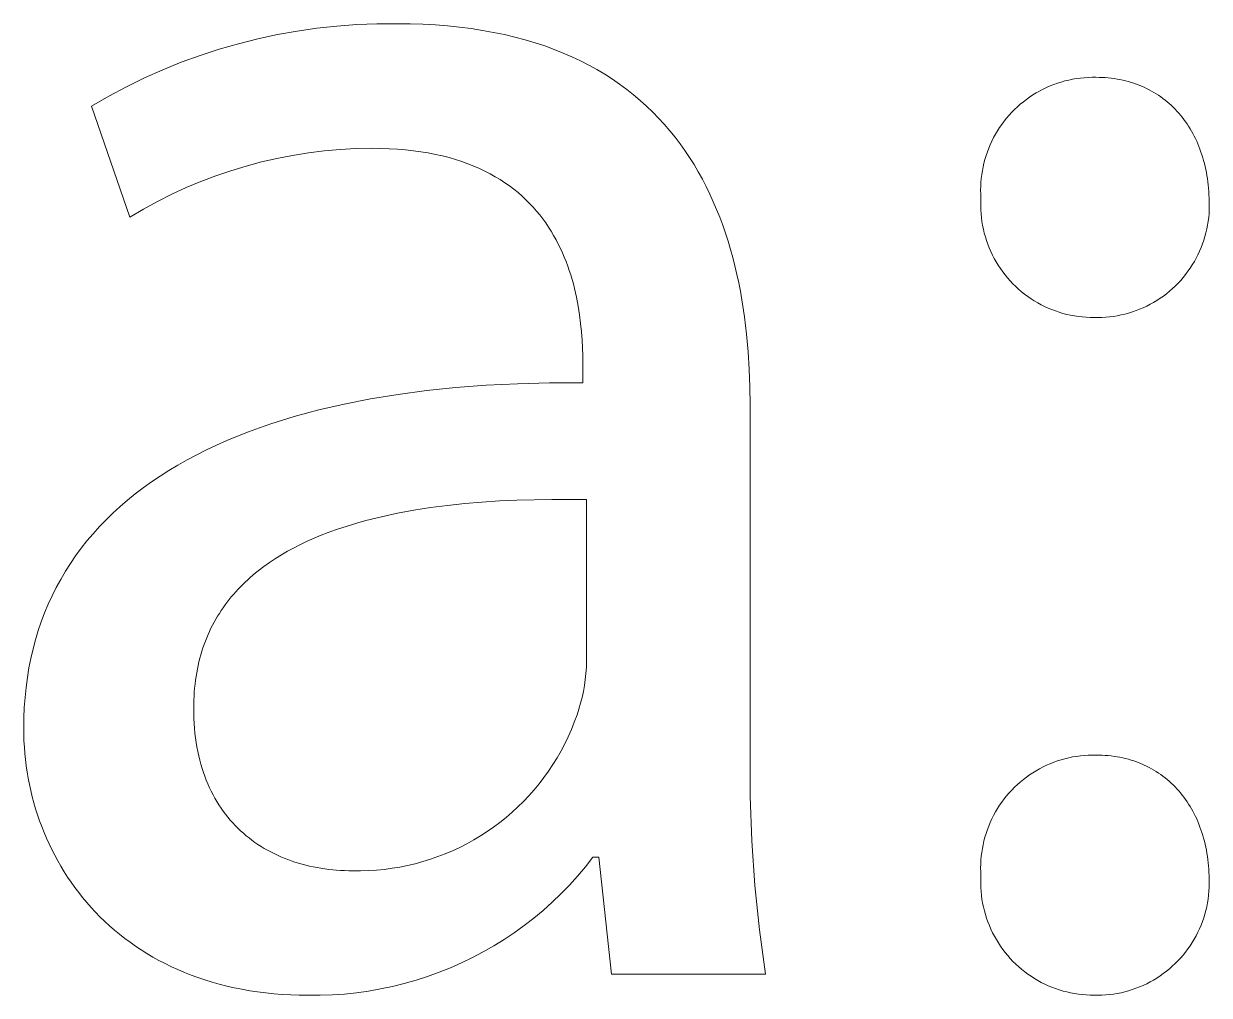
# Model space of a CAD drawing. Header units: millimetres. Extents: x -1480 to 5249, y -840 to 3860.
# Drawn here: x 4823.09 to 4864.66, y -368.03 to -333.95 of the extents above; entities that cross this region are included whole.
import ezdxf

# ---------------------------------------------------------------- set-up
doc = ezdxf.new("R2010")
doc.units = ezdxf.units.MM
doc.header["$MEASUREMENT"] = 0
doc.layers.add('Domyślny', color=7, linetype='Continuous', true_color=0x000000)

msp = doc.modelspace()

# ---------------------------------------------------------------- linework, layer by layer
at = {"layer": 'Domyślny', "color": 18, "lineweight": 15, "true_color": 0x000000}
for p, q in [((4831.985, -334.329), (4832.676, -334.205)), ((4832.676, -334.205), (4833.372, -334.105)), ((4833.372, -334.105), (4834.07, -334.029)), ((4834.07, -334.029), (4834.77, -333.978)), ((4834.77, -333.978), (4835.471, -333.95)), ((4835.471, -333.95), (4836.174, -333.947)), ((4836.174, -333.947), (4836.636, -333.952)), ((4836.636, -333.952), (4837.086, -333.967)), ((4837.086, -333.967), (4837.526, -333.991)), ((4837.526, -333.991), (4837.956, -334.025)), ((4837.956, -334.025), (4838.375, -334.068)), ((4838.375, -334.068), (4838.783, -334.12)), ((4838.783, -334.12), (4839.181, -334.181)), ((4839.181, -334.181), (4839.569, -334.251)), ((4839.569, -334.251), (4839.946, -334.33)), ((4829.943, -334.842), (4830.618, -334.648)), ((4830.618, -334.648), (4831.299, -334.476)), ((4831.299, -334.476), (4831.985, -334.329)), ((4839.946, -334.33), (4840.314, -334.417)), ((4840.314, -334.417), (4840.672, -334.513)), ((4840.672, -334.513), (4841.019, -334.617)), ((4841.019, -334.617), (4841.358, -334.728)), ((4828.616, -335.301), (4829.276, -335.06)), ((4829.276, -335.06), (4829.943, -334.842)), ((4841.358, -334.728), (4841.687, -334.848)), ((4841.687, -334.848), (4842.006, -334.975)), ((4842.006, -334.975), (4842.316, -335.11)), ((4827.965, -335.564), (4828.616, -335.301)), ((4842.316, -335.11), (4842.617, -335.252)), ((4842.617, -335.252), (4842.909, -335.402)), ((4842.909, -335.402), (4843.191, -335.558)), ((4826.692, -336.157), (4827.324, -335.85)), ((4827.324, -335.85), (4827.965, -335.564)), ((4843.191, -335.558), (4843.465, -335.722)), ((4843.465, -335.722), (4843.731, -335.892)), ((4843.731, -335.892), (4843.987, -336.069)), ((4859.604, -335.955), (4859.738, -335.923)), ((4859.738, -335.923), (4859.872, -335.895)), ((4859.872, -335.895), (4860.007, -335.872)), ((4860.007, -335.872), (4860.143, -335.853)), ((4860.143, -335.853), (4860.279, -335.84)), ((4860.279, -335.84), (4860.416, -335.831)), ((4860.416, -335.831), (4860.553, -335.826)), ((4860.553, -335.826), (4860.69, -335.827)), ((4860.69, -335.827), (4860.799, -335.828)), ((4860.799, -335.828), (4860.908, -335.832)), ((4860.908, -335.832), (4861.015, -335.838)), ((4861.015, -335.838), (4861.121, -335.847)), ((4861.121, -335.847), (4861.226, -335.858)), ((4861.226, -335.858), (4861.329, -335.872)), ((4861.329, -335.872), (4861.432, -335.888)), ((4861.432, -335.888), (4861.533, -335.907)), ((4861.533, -335.907), (4861.632, -335.928)), ((4861.632, -335.928), (4861.731, -335.951)), ((4826.072, -336.487), (4826.692, -336.157)), ((4843.987, -336.069), (4844.236, -336.252)), ((4844.236, -336.252), (4844.476, -336.441)), ((4858.596, -336.376), (4858.715, -336.308)), ((4858.715, -336.308), (4858.836, -336.245)), ((4858.836, -336.245), (4858.96, -336.185)), ((4858.96, -336.185), (4859.085, -336.13)), ((4859.085, -336.13), (4859.213, -336.08)), ((4859.213, -336.08), (4859.342, -336.034)), ((4859.342, -336.034), (4859.472, -335.992)), ((4859.472, -335.992), (4859.604, -335.955)), ((4861.731, -335.951), (4861.828, -335.976)), ((4861.828, -335.976), (4861.923, -336.004)), ((4861.923, -336.004), (4862.018, -336.035)), ((4862.018, -336.035), (4862.111, -336.067)), ((4862.111, -336.067), (4862.202, -336.102)), ((4862.202, -336.102), (4862.292, -336.139)), ((4862.292, -336.139), (4862.381, -336.178)), ((4862.381, -336.178), (4862.468, -336.219)), ((4862.468, -336.219), (4862.554, -336.262)), ((4862.554, -336.262), (4862.638, -336.308)), ((4862.638, -336.308), (4862.721, -336.356)), ((4825.464, -336.837), (4826.072, -336.487)), ((4844.476, -336.441), (4844.707, -336.637)), ((4844.707, -336.637), (4844.931, -336.838)), ((4858.038, -336.773), (4858.144, -336.686)), ((4858.144, -336.686), (4858.253, -336.602)), ((4858.253, -336.602), (4858.365, -336.523)), ((4858.365, -336.523), (4858.479, -336.447)), ((4858.479, -336.447), (4858.596, -336.376)), ((4862.721, -336.356), (4862.802, -336.405)), ((4862.802, -336.405), (4862.882, -336.457)), ((4862.882, -336.457), (4862.961, -336.511)), ((4862.961, -336.511), (4863.037, -336.567)), ((4863.037, -336.567), (4863.112, -336.624)), ((4863.112, -336.624), (4863.186, -336.684)), ((4863.186, -336.684), (4863.258, -336.746)), ((4863.258, -336.746), (4863.328, -336.809)), ((4826.808, -340.736), (4825.464, -336.837)), ((4844.931, -336.838), (4845.146, -337.045)), ((4845.146, -337.045), (4845.354, -337.258)), ((4857.558, -337.26), (4857.647, -337.156)), ((4857.647, -337.156), (4857.74, -337.055)), ((4857.74, -337.055), (4857.836, -336.958)), ((4857.836, -336.958), (4857.936, -336.864)), ((4857.936, -336.864), (4858.038, -336.773)), ((4863.328, -336.809), (4863.397, -336.875)), ((4863.397, -336.875), (4863.464, -336.942)), ((4863.464, -336.942), (4863.53, -337.011)), ((4863.53, -337.011), (4863.593, -337.082)), ((4863.593, -337.082), (4863.655, -337.155)), ((4863.655, -337.155), (4863.716, -337.23)), ((4845.354, -337.258), (4845.554, -337.476)), ((4845.554, -337.476), (4845.746, -337.7)), ((4857.239, -337.705), (4857.313, -337.59)), ((4857.313, -337.59), (4857.391, -337.477)), ((4857.391, -337.477), (4857.472, -337.367)), ((4857.472, -337.367), (4857.558, -337.26)), ((4863.716, -337.23), (4863.774, -337.306)), ((4863.774, -337.306), (4863.831, -337.384)), ((4863.831, -337.384), (4863.886, -337.464)), ((4863.886, -337.464), (4863.94, -337.545)), ((4863.94, -337.545), (4863.991, -337.629)), ((4845.746, -337.7), (4845.93, -337.928)), ((4845.93, -337.928), (4846.108, -338.162)), ((4857.041, -338.065), (4857.103, -337.943)), ((4857.103, -337.943), (4857.169, -337.823)), ((4857.169, -337.823), (4857.239, -337.705)), ((4863.991, -337.629), (4864.041, -337.713)), ((4864.041, -337.713), (4864.089, -337.8)), ((4864.089, -337.8), (4864.135, -337.888)), ((4864.135, -337.888), (4864.18, -337.977)), ((4864.18, -337.977), (4864.222, -338.068)), ((4833.627, -338.407), (4833.072, -338.476)), ((4834.183, -338.358), (4833.627, -338.407)), ((4834.741, -338.327), (4834.183, -338.358)), ((4835.3, -338.316), (4834.741, -338.327)), ((4835.607, -338.32), (4835.3, -338.316)), ((4835.907, -338.33), (4835.607, -338.32)), ((4836.197, -338.347), (4835.907, -338.33)), ((4836.479, -338.371), (4836.197, -338.347)), ((4836.754, -338.402), (4836.479, -338.371)), ((4837.02, -338.438), (4836.754, -338.402)), ((4846.108, -338.162), (4846.278, -338.4)), ((4846.278, -338.4), (4846.44, -338.643)), ((4856.882, -338.444), (4856.931, -338.316)), ((4856.931, -338.316), (4856.984, -338.19)), ((4856.984, -338.19), (4857.041, -338.065)), ((4864.222, -338.068), (4864.263, -338.161)), ((4864.263, -338.161), (4864.301, -338.255)), ((4864.301, -338.255), (4864.338, -338.35)), ((4864.338, -338.35), (4864.373, -338.448)), ((4831.427, -338.796), (4830.887, -338.94)), ((4831.971, -338.67), (4831.427, -338.796)), ((4832.52, -338.564), (4831.971, -338.67)), ((4833.072, -338.476), (4832.52, -338.564)), ((4837.278, -338.481), (4837.02, -338.438)), ((4837.528, -338.53), (4837.278, -338.481)), ((4837.771, -338.585), (4837.528, -338.53)), ((4838.006, -338.645), (4837.771, -338.585)), ((4838.233, -338.711), (4838.006, -338.645)), ((4838.453, -338.782), (4838.233, -338.711)), ((4838.666, -338.859), (4838.453, -338.782)), ((4846.44, -338.643), (4846.596, -338.891)), ((4856.732, -338.971), (4856.763, -338.838)), ((4856.763, -338.838), (4856.798, -338.705)), ((4856.798, -338.705), (4856.838, -338.574)), ((4856.838, -338.574), (4856.882, -338.444)), ((4864.373, -338.448), (4864.406, -338.546)), ((4864.406, -338.546), (4864.437, -338.646)), ((4864.437, -338.646), (4864.466, -338.747)), ((4864.466, -338.747), (4864.493, -338.85)), ((4830.352, -339.102), (4829.823, -339.282)), ((4830.887, -338.94), (4830.352, -339.102)), ((4838.872, -338.94), (4838.666, -338.859)), ((4839.071, -339.026), (4838.872, -338.94)), ((4839.262, -339.117), (4839.071, -339.026)), ((4839.448, -339.213), (4839.262, -339.117)), ((4839.626, -339.313), (4839.448, -339.213)), ((4846.596, -338.891), (4846.745, -339.143)), ((4846.745, -339.143), (4846.887, -339.399)), ((4856.669, -339.377), (4856.685, -339.241)), ((4856.685, -339.241), (4856.706, -339.106)), ((4856.706, -339.106), (4856.732, -338.971)), ((4864.493, -338.85), (4864.518, -338.954)), ((4864.518, -338.954), (4864.541, -339.059)), ((4864.541, -339.059), (4864.562, -339.165)), ((4864.562, -339.165), (4864.581, -339.273)), ((4829.301, -339.481), (4828.786, -339.697)), ((4829.823, -339.282), (4829.301, -339.481)), ((4839.798, -339.417), (4839.626, -339.313)), ((4839.963, -339.525), (4839.798, -339.417)), ((4840.123, -339.637), (4839.963, -339.525)), ((4840.276, -339.753), (4840.123, -339.637)), ((4846.887, -339.399), (4847.022, -339.659)), ((4847.022, -339.659), (4847.15, -339.923)), ((4856.647, -339.787), (4856.65, -339.65)), ((4856.65, -339.65), (4856.657, -339.514)), ((4856.657, -339.514), (4856.669, -339.377)), ((4864.581, -339.273), (4864.598, -339.382)), ((4864.598, -339.382), (4864.613, -339.492)), ((4864.613, -339.492), (4864.626, -339.604)), ((4864.626, -339.604), (4864.636, -339.717)), ((4828.278, -339.931), (4827.779, -340.183)), ((4828.786, -339.697), (4828.278, -339.931)), ((4840.423, -339.872), (4840.276, -339.753)), ((4840.564, -339.995), (4840.423, -339.872)), ((4840.699, -340.121), (4840.564, -339.995)), ((4847.15, -339.923), (4847.272, -340.19)), ((4856.65, -339.925), (4856.647, -339.787)), ((4856.657, -340.061), (4856.65, -339.925)), ((4856.651, -340.199), (4856.657, -340.061)), ((4864.636, -339.717), (4864.645, -339.83)), ((4864.645, -339.83), (4864.651, -339.945)), ((4864.651, -339.945), (4864.655, -340.061)), ((4864.655, -340.061), (4864.662, -340.198)), ((4827.289, -340.451), (4826.808, -340.736)), ((4827.779, -340.183), (4827.289, -340.451)), ((4840.828, -340.25), (4840.699, -340.121)), ((4840.952, -340.382), (4840.828, -340.25)), ((4841.071, -340.517), (4840.952, -340.382)), ((4847.272, -340.19), (4847.388, -340.462)), ((4847.388, -340.462), (4847.498, -340.736)), ((4856.649, -340.336), (4856.651, -340.199)), ((4856.653, -340.474), (4856.649, -340.336)), ((4856.661, -340.611), (4856.653, -340.474)), ((4864.662, -340.471), (4864.655, -340.607)), ((4864.662, -340.198), (4864.665, -340.334)), ((4864.665, -340.334), (4864.662, -340.471)), ((4841.184, -340.654), (4841.071, -340.517)), ((4841.292, -340.794), (4841.184, -340.654)), ((4841.394, -340.936), (4841.292, -340.794)), ((4847.498, -340.736), (4847.601, -341.014)), ((4856.674, -340.749), (4856.661, -340.611)), ((4856.692, -340.885), (4856.674, -340.749)), ((4856.715, -341.021), (4856.692, -340.885)), ((4864.626, -340.878), (4864.605, -341.013)), ((4864.643, -340.743), (4864.626, -340.878)), ((4864.655, -340.607), (4864.643, -340.743)), ((4841.492, -341.08), (4841.394, -340.936)), ((4841.585, -341.226), (4841.492, -341.08)), ((4841.673, -341.374), (4841.585, -341.226)), ((4847.601, -341.014), (4847.698, -341.294)), ((4847.698, -341.294), (4847.79, -341.578)), ((4856.742, -341.156), (4856.715, -341.021)), ((4856.774, -341.29), (4856.742, -341.156)), ((4856.811, -341.422), (4856.774, -341.29)), ((4864.548, -341.28), (4864.513, -341.412)), ((4864.579, -341.147), (4864.548, -341.28)), ((4864.605, -341.013), (4864.579, -341.147)), ((4841.757, -341.524), (4841.673, -341.374)), ((4841.836, -341.675), (4841.757, -341.524)), ((4841.91, -341.827), (4841.836, -341.675)), ((4847.79, -341.578), (4847.875, -341.864)), ((4856.852, -341.554), (4856.811, -341.422)), ((4856.898, -341.683), (4856.852, -341.554)), ((4856.948, -341.811), (4856.898, -341.683)), ((4864.428, -341.671), (4864.379, -341.799)), ((4864.473, -341.542), (4864.428, -341.671)), ((4864.513, -341.412), (4864.473, -341.542)), ((4841.981, -341.981), (4841.91, -341.827)), ((4842.047, -342.135), (4841.981, -341.981)), ((4842.109, -342.291), (4842.047, -342.135)), ((4847.875, -341.864), (4847.955, -342.153)), ((4847.955, -342.153), (4848.03, -342.445)), ((4857.003, -341.938), (4856.948, -341.811)), ((4857.062, -342.062), (4857.003, -341.938)), ((4857.125, -342.184), (4857.062, -342.062)), ((4864.268, -342.048), (4864.207, -342.169)), ((4864.326, -341.924), (4864.268, -342.048)), ((4864.379, -341.799), (4864.326, -341.924)), ((4842.167, -342.446), (4842.109, -342.291)), ((4842.221, -342.603), (4842.167, -342.446)), ((4848.03, -342.445), (4848.099, -342.738)), ((4857.193, -342.304), (4857.125, -342.184)), ((4857.265, -342.421), (4857.193, -342.304)), ((4857.341, -342.536), (4857.265, -342.421)), ((4857.42, -342.648), (4857.341, -342.536)), ((4863.996, -342.52), (4863.918, -342.632)), ((4864.07, -342.406), (4863.996, -342.52)), ((4864.141, -342.289), (4864.07, -342.406)), ((4864.207, -342.169), (4864.141, -342.289)), ((4842.272, -342.76), (4842.221, -342.603)), ((4842.319, -342.917), (4842.272, -342.76)), ((4842.363, -343.074), (4842.319, -342.917)), ((4848.099, -342.738), (4848.163, -343.034)), ((4857.504, -342.758), (4857.42, -342.648)), ((4857.591, -342.864), (4857.504, -342.758)), ((4857.683, -342.967), (4857.591, -342.864)), ((4857.777, -343.067), (4857.683, -342.967)), ((4863.661, -342.951), (4863.568, -343.051)), ((4863.75, -342.848), (4863.661, -342.951)), ((4863.836, -342.741), (4863.75, -342.848)), ((4863.918, -342.632), (4863.836, -342.741)), ((4842.403, -343.231), (4842.363, -343.074)), ((4842.44, -343.387), (4842.403, -343.231)), ((4842.474, -343.543), (4842.44, -343.387)), ((4848.163, -343.034), (4848.221, -343.331)), ((4848.221, -343.331), (4848.275, -343.63)), ((4857.875, -343.164), (4857.777, -343.067)), ((4857.977, -343.257), (4857.875, -343.164)), ((4858.081, -343.347), (4857.977, -343.257)), ((4858.189, -343.432), (4858.081, -343.347)), ((4863.269, -343.33), (4863.163, -343.416)), ((4863.372, -343.24), (4863.269, -343.33)), ((4863.472, -343.147), (4863.372, -343.24)), ((4863.568, -343.051), (4863.472, -343.147)), ((4842.533, -343.853), (4842.474, -343.543)), ((4848.275, -343.63), (4848.367, -344.234)), ((4858.299, -343.514), (4858.189, -343.432)), ((4858.413, -343.593), (4858.299, -343.514)), ((4858.529, -343.667), (4858.413, -343.593)), ((4858.647, -343.737), (4858.529, -343.667)), ((4858.768, -343.803), (4858.647, -343.737)), ((4858.891, -343.864), (4858.768, -343.803)), ((4862.593, -343.789), (4862.471, -343.851)), ((4862.712, -343.722), (4862.593, -343.789)), ((4862.829, -343.652), (4862.712, -343.722)), ((4862.943, -343.577), (4862.829, -343.652)), ((4863.055, -343.499), (4862.943, -343.577)), ((4863.163, -343.416), (4863.055, -343.499)), ((4842.582, -344.159), (4842.533, -343.853)), ((4842.62, -344.46), (4842.582, -344.159)), ((4848.367, -344.234), (4848.44, -344.842)), ((4859.016, -343.921), (4858.891, -343.864)), ((4859.143, -343.974), (4859.016, -343.921)), ((4859.272, -344.023), (4859.143, -343.974)), ((4859.403, -344.067), (4859.272, -344.023)), ((4859.534, -344.106), (4859.403, -344.067)), ((4859.668, -344.141), (4859.534, -344.106)), ((4859.802, -344.171), (4859.668, -344.141)), ((4859.937, -344.196), (4859.802, -344.171)), ((4860.073, -344.217), (4859.937, -344.196)), ((4860.21, -344.232), (4860.073, -344.217)), ((4860.347, -344.243), (4860.21, -344.232)), ((4860.485, -344.25), (4860.347, -344.243)), ((4861.032, -344.242), (4860.895, -344.25)), ((4861.167, -344.23), (4861.032, -344.242)), ((4861.303, -344.213), (4861.167, -344.23)), ((4861.437, -344.191), (4861.303, -344.213)), ((4861.571, -344.164), (4861.437, -344.191)), ((4861.704, -344.133), (4861.571, -344.164)), ((4861.836, -344.097), (4861.704, -344.133)), ((4861.966, -344.057), (4861.836, -344.097)), ((4862.095, -344.012), (4861.966, -344.057)), ((4862.222, -343.963), (4862.095, -344.012)), ((4862.348, -343.909), (4862.222, -343.963)), ((4862.471, -343.851), (4862.348, -343.909)), ((4842.649, -344.755), (4842.62, -344.46)), ((4860.622, -344.251), (4860.485, -344.25)), ((4860.759, -344.253), (4860.622, -344.251)), ((4860.895, -344.25), (4860.759, -344.253)), ((4842.67, -345.042), (4842.649, -344.755)), ((4842.684, -345.32), (4842.67, -345.042)), ((4848.44, -344.842), (4848.496, -345.454)), ((4842.691, -345.588), (4842.684, -345.32)), ((4848.496, -345.454), (4848.534, -346.069)), ((4842.694, -345.844), (4842.691, -345.588)), ((4842.694, -346.539), (4842.694, -345.844)), ((4848.534, -346.069), (4848.557, -346.685)), ((4837.213, -346.818), (4838.242, -346.711)), ((4838.242, -346.711), (4839.306, -346.63)), ((4839.306, -346.63), (4840.402, -346.574)), ((4840.402, -346.574), (4841.531, -346.543)), ((4841.531, -346.543), (4842.694, -346.539)), ((4848.557, -346.685), (4848.564, -347.301)), ((4834.328, -347.289), (4835.255, -347.107)), ((4835.255, -347.107), (4836.217, -346.95)), ((4836.217, -346.95), (4837.213, -346.818)), ((4833.002, -347.608), (4833.435, -347.495)), ((4833.435, -347.495), (4834.328, -347.289)), ((4848.564, -347.301), (4848.564, -359.467)), ((4831.356, -348.118), (4831.754, -347.982)), ((4831.754, -347.982), (4832.161, -347.851)), ((4832.161, -347.851), (4832.577, -347.726)), ((4832.577, -347.726), (4833.002, -347.608)), ((4830.587, -348.41), (4830.967, -348.261)), ((4830.967, -348.261), (4831.356, -348.118)), ((4829.5, -348.892), (4829.853, -348.725)), ((4829.853, -348.725), (4830.215, -348.564)), ((4830.215, -348.564), (4830.587, -348.41)), ((4828.82, -349.242), (4829.156, -349.064)), ((4829.156, -349.064), (4829.5, -348.892)), ((4827.87, -349.813), (4828.178, -349.617)), ((4828.178, -349.617), (4828.495, -349.427)), ((4828.495, -349.427), (4828.82, -349.242)), ((4827.283, -350.222), (4827.572, -350.014)), ((4827.572, -350.014), (4827.87, -349.813)), ((4826.733, -350.654), (4827.003, -350.435)), ((4827.003, -350.435), (4827.283, -350.222)), ((4826.22, -351.109), (4826.472, -350.879)), ((4826.472, -350.879), (4826.733, -350.654)), ((4837.953, -350.842), (4837.359, -350.919)), ((4838.554, -350.777), (4837.953, -350.842)), ((4839.16, -350.726), (4838.554, -350.777)), ((4839.771, -350.686), (4839.16, -350.726)), ((4840.383, -350.657), (4839.771, -350.686)), ((4841.61, -350.63), (4840.383, -350.657)), ((4842.828, -350.639), (4841.61, -350.63)), ((4842.828, -356.308), (4842.828, -350.639)), ((4825.978, -351.345), (4826.22, -351.109)), ((4835.633, -351.238), (4835.081, -351.375)), ((4836.197, -351.117), (4835.633, -351.238)), ((4836.773, -351.011), (4836.197, -351.117)), ((4837.359, -350.919), (4836.773, -351.011)), ((4825.522, -351.834), (4825.745, -351.587)), ((4825.745, -351.587), (4825.978, -351.345)), ((4834.022, -351.701), (4833.768, -351.794)), ((4834.281, -351.613), (4834.022, -351.701)), ((4834.544, -351.53), (4834.281, -351.613)), ((4834.81, -351.45), (4834.544, -351.53)), ((4835.081, -351.375), (4834.81, -351.45)), ((4825.104, -352.346), (4825.308, -352.087)), ((4825.308, -352.087), (4825.522, -351.834)), ((4833.034, -352.099), (4832.799, -352.211)), ((4833.274, -351.993), (4833.034, -352.099)), ((4833.519, -351.891), (4833.274, -351.993)), ((4833.768, -351.794), (4833.519, -351.891)), ((4824.91, -352.61), (4825.104, -352.346)), ((4832.345, -352.449), (4832.126, -352.576)), ((4832.569, -352.328), (4832.345, -352.449)), ((4832.799, -352.211), (4832.569, -352.328)), ((4824.55, -353.155), (4824.725, -352.88)), ((4824.725, -352.88), (4824.91, -352.61)), ((4831.707, -352.845), (4831.507, -352.988)), ((4831.914, -352.708), (4831.707, -352.845)), ((4832.126, -352.576), (4831.914, -352.708)), ((4824.385, -353.436), (4824.55, -353.155)), ((4831.034, -353.369), (4830.945, -353.449)), ((4831.125, -353.29), (4831.034, -353.369)), ((4831.218, -353.212), (4831.125, -353.29)), ((4831.313, -353.136), (4831.218, -353.212)), ((4831.507, -352.988), (4831.313, -353.136)), ((4824.083, -354.014), (4824.229, -353.722)), ((4824.229, -353.722), (4824.385, -353.436)), ((4830.605, -353.786), (4830.524, -353.873)), ((4830.687, -353.699), (4830.605, -353.786)), ((4830.771, -353.615), (4830.687, -353.699)), ((4830.857, -353.531), (4830.771, -353.615)), ((4830.945, -353.449), (4830.857, -353.531)), ((4823.947, -354.311), (4824.083, -354.014)), ((4830.294, -354.146), (4830.221, -354.24)), ((4830.369, -354.053), (4830.294, -354.146)), ((4830.446, -353.963), (4830.369, -354.053)), ((4830.524, -353.873), (4830.446, -353.963)), ((4823.705, -354.921), (4823.821, -354.613)), ((4823.821, -354.613), (4823.947, -354.311)), ((4829.95, -354.63), (4829.887, -354.732)), ((4830.015, -354.53), (4829.95, -354.63)), ((4830.082, -354.432), (4830.015, -354.53)), ((4830.151, -354.335), (4830.082, -354.432)), ((4830.221, -354.24), (4830.151, -354.335)), ((4823.598, -355.235), (4823.705, -354.921)), ((4829.711, -355.046), (4829.656, -355.154)), ((4829.767, -354.94), (4829.711, -355.046)), ((4829.826, -354.835), (4829.767, -354.94)), ((4829.887, -354.732), (4829.826, -354.835)), ((4823.502, -355.554), (4823.598, -355.235)), ((4829.554, -355.375), (4829.506, -355.488)), ((4829.604, -355.264), (4829.554, -355.375)), ((4829.656, -355.154), (4829.604, -355.264)), ((4823.339, -356.207), (4823.416, -355.878)), ((4823.416, -355.878), (4823.502, -355.554)), ((4829.376, -355.838), (4829.337, -355.957)), ((4829.417, -355.72), (4829.376, -355.838)), ((4829.461, -355.603), (4829.417, -355.72)), ((4829.506, -355.488), (4829.461, -355.603)), ((4823.273, -356.542), (4823.339, -356.207)), ((4829.267, -356.202), (4829.235, -356.327)), ((4829.301, -356.079), (4829.267, -356.202)), ((4829.337, -355.957), (4829.301, -356.079)), ((4823.217, -356.882), (4823.273, -356.542)), ((4829.155, -356.712), (4829.133, -356.844)), ((4829.179, -356.582), (4829.155, -356.712)), ((4829.206, -356.454), (4829.179, -356.582)), ((4829.235, -356.327), (4829.206, -356.454)), ((4842.804, -356.733), (4842.82, -356.521)), ((4842.82, -356.521), (4842.828, -356.308)), ((4823.171, -357.227), (4823.217, -356.882)), ((4829.096, -357.114), (4829.082, -357.251)), ((4829.113, -356.978), (4829.096, -357.114)), ((4829.133, -356.844), (4829.113, -356.978)), ((4842.751, -357.156), (4842.781, -356.945)), ((4842.781, -356.945), (4842.804, -356.733)), ((4823.135, -357.577), (4823.171, -357.227)), ((4829.061, -357.531), (4829.054, -357.674)), ((4829.07, -357.39), (4829.061, -357.531)), ((4829.082, -357.251), (4829.07, -357.39)), ((4842.669, -357.575), (4842.714, -357.366)), ((4842.714, -357.366), (4842.751, -357.156)), ((4823.094, -358.294), (4823.109, -357.933)), ((4823.109, -357.933), (4823.135, -357.577)), ((4829.05, -357.819), (4829.049, -357.966)), ((4829.049, -357.966), (4829.051, -358.145)), ((4829.054, -357.674), (4829.05, -357.819)), ((4842.558, -357.987), (4842.617, -357.782)), ((4842.617, -357.782), (4842.669, -357.575)), ((4823.089, -358.66), (4823.094, -358.294)), ((4829.051, -358.145), (4829.056, -358.321)), ((4829.056, -358.321), (4829.065, -358.494)), ((4842.397, -358.45), (4842.492, -358.19)), ((4842.492, -358.19), (4842.558, -357.987)), ((4823.091, -358.881), (4823.089, -358.66)), ((4829.065, -358.494), (4829.078, -358.664)), ((4829.078, -358.664), (4829.094, -358.832)), ((4842.182, -358.96), (4842.294, -358.707)), ((4842.294, -358.707), (4842.397, -358.45)), ((4823.099, -359.101), (4823.091, -358.881)), ((4823.111, -359.321), (4823.099, -359.101)), ((4829.094, -358.832), (4829.114, -358.996)), ((4829.114, -358.996), (4829.137, -359.158)), ((4829.137, -359.158), (4829.163, -359.316)), ((4841.932, -359.454), (4842.061, -359.209)), ((4842.061, -359.209), (4842.182, -358.96)), ((4823.129, -359.541), (4823.111, -359.321)), ((4823.151, -359.76), (4823.129, -359.541)), ((4829.163, -359.316), (4829.193, -359.472)), ((4829.193, -359.472), (4829.226, -359.625)), ((4829.226, -359.625), (4829.263, -359.775)), ((4841.794, -359.694), (4841.932, -359.454)), ((4848.564, -359.467), (4848.564, -361.036)), ((4860.007, -359.644), (4860.143, -359.626)), ((4860.143, -359.626), (4860.279, -359.612)), ((4860.279, -359.612), (4860.416, -359.603)), ((4860.416, -359.603), (4860.553, -359.598)), ((4860.553, -359.598), (4860.69, -359.599)), ((4860.69, -359.599), (4860.799, -359.6)), ((4860.799, -359.6), (4860.908, -359.604)), ((4860.908, -359.604), (4861.015, -359.61)), ((4861.015, -359.61), (4861.121, -359.619)), ((4861.121, -359.619), (4861.226, -359.63)), ((4823.178, -359.978), (4823.151, -359.76)), ((4823.21, -360.196), (4823.178, -359.978)), ((4829.263, -359.775), (4829.302, -359.922)), ((4829.302, -359.922), (4829.345, -360.066)), ((4841.495, -360.16), (4841.649, -359.93)), ((4841.649, -359.93), (4841.794, -359.694)), ((4858.715, -360.08), (4858.836, -360.017)), ((4858.836, -360.017), (4858.96, -359.957)), ((4858.96, -359.957), (4859.085, -359.903)), ((4859.085, -359.903), (4859.213, -359.852)), ((4859.213, -359.852), (4859.342, -359.806)), ((4859.342, -359.806), (4859.472, -359.764)), ((4859.472, -359.764), (4859.604, -359.727)), ((4859.604, -359.727), (4859.738, -359.695)), ((4859.738, -359.695), (4859.872, -359.667)), ((4859.872, -359.667), (4860.007, -359.644)), ((4861.226, -359.63), (4861.329, -359.644)), ((4861.329, -359.644), (4861.432, -359.66)), ((4861.432, -359.66), (4861.533, -359.679)), ((4861.533, -359.679), (4861.632, -359.7)), ((4861.632, -359.7), (4861.731, -359.723)), ((4861.731, -359.723), (4861.828, -359.749)), ((4861.828, -359.749), (4861.923, -359.777)), ((4861.923, -359.777), (4862.018, -359.807)), ((4862.018, -359.807), (4862.111, -359.839)), ((4862.111, -359.839), (4862.202, -359.874)), ((4862.202, -359.874), (4862.292, -359.911)), ((4862.292, -359.911), (4862.381, -359.95)), ((4862.381, -359.95), (4862.468, -359.991)), ((4862.468, -359.991), (4862.554, -360.035)), ((4862.554, -360.035), (4862.638, -360.08)), ((4823.247, -360.413), (4823.21, -360.196)), ((4823.289, -360.63), (4823.247, -360.413)), ((4829.345, -360.066), (4829.391, -360.207)), ((4829.391, -360.207), (4829.44, -360.345)), ((4829.44, -360.345), (4829.492, -360.481)), ((4841.165, -360.605), (4841.334, -360.385)), ((4841.334, -360.385), (4841.495, -360.16)), ((4858.038, -360.545), (4858.144, -360.458)), ((4858.144, -360.458), (4858.253, -360.375)), ((4858.253, -360.375), (4858.365, -360.295)), ((4858.365, -360.295), (4858.479, -360.219)), ((4858.479, -360.219), (4858.596, -360.148)), ((4858.596, -360.148), (4858.715, -360.08)), ((4862.638, -360.08), (4862.721, -360.128)), ((4862.721, -360.128), (4862.802, -360.177)), ((4862.802, -360.177), (4862.882, -360.229)), ((4862.882, -360.229), (4862.961, -360.283)), ((4862.961, -360.283), (4863.037, -360.339)), ((4863.037, -360.339), (4863.112, -360.397)), ((4863.112, -360.397), (4863.186, -360.456)), ((4863.186, -360.456), (4863.258, -360.518)), ((4823.336, -360.845), (4823.289, -360.63)), ((4823.388, -361.059), (4823.336, -360.845)), ((4829.492, -360.481), (4829.547, -360.613)), ((4829.547, -360.613), (4829.605, -360.743)), ((4829.605, -360.743), (4829.665, -360.869)), ((4829.665, -360.869), (4829.729, -360.993)), ((4840.805, -361.025), (4840.989, -360.818)), ((4840.989, -360.818), (4841.165, -360.605)), ((4857.647, -360.928), (4857.74, -360.827)), ((4857.74, -360.827), (4857.836, -360.73)), ((4857.836, -360.73), (4857.936, -360.636)), ((4857.936, -360.636), (4858.038, -360.545)), ((4863.258, -360.518), (4863.328, -360.582)), ((4863.328, -360.582), (4863.397, -360.647)), ((4863.397, -360.647), (4863.464, -360.714)), ((4863.464, -360.714), (4863.53, -360.784)), ((4863.53, -360.784), (4863.593, -360.855)), ((4863.593, -360.855), (4863.655, -360.927)), ((4823.445, -361.272), (4823.388, -361.059)), ((4823.506, -361.483), (4823.445, -361.272)), ((4829.729, -360.993), (4829.795, -361.114)), ((4829.795, -361.114), (4829.864, -361.232)), ((4829.864, -361.232), (4829.936, -361.347)), ((4840.418, -361.421), (4840.615, -361.226)), ((4840.615, -361.226), (4840.805, -361.025)), ((4848.564, -361.036), (4848.618, -362.605)), ((4857.313, -361.362), (4857.391, -361.249)), ((4857.391, -361.249), (4857.472, -361.139)), ((4857.472, -361.139), (4857.558, -361.032)), ((4857.558, -361.032), (4857.647, -360.928)), ((4863.655, -360.927), (4863.716, -361.002)), ((4863.716, -361.002), (4863.774, -361.078)), ((4863.774, -361.078), (4863.831, -361.156)), ((4863.831, -361.156), (4863.886, -361.236)), ((4863.886, -361.236), (4863.94, -361.318)), ((4823.573, -361.693), (4823.506, -361.483)), ((4823.644, -361.902), (4823.573, -361.693)), ((4829.936, -361.347), (4830.011, -361.46)), ((4830.011, -361.46), (4830.088, -361.569)), ((4830.088, -361.569), (4830.167, -361.676)), ((4830.167, -361.676), (4830.249, -361.78)), ((4840.004, -361.789), (4840.214, -361.608)), ((4840.214, -361.608), (4840.418, -361.421)), ((4857.103, -361.715), (4857.169, -361.595)), ((4857.169, -361.595), (4857.239, -361.477)), ((4857.239, -361.477), (4857.313, -361.362)), ((4863.94, -361.318), (4863.991, -361.401)), ((4863.991, -361.401), (4864.041, -361.485)), ((4864.041, -361.485), (4864.089, -361.572)), ((4864.089, -361.572), (4864.135, -361.66)), ((4864.135, -361.66), (4864.18, -361.749)), ((4823.72, -362.108), (4823.644, -361.902)), ((4823.802, -362.313), (4823.72, -362.108)), ((4830.249, -361.78), (4830.334, -361.881)), ((4830.334, -361.881), (4830.421, -361.979)), ((4830.421, -361.979), (4830.51, -362.074)), ((4830.51, -362.074), (4830.602, -362.167)), ((4839.566, -362.128), (4839.788, -361.962)), ((4839.788, -361.962), (4840.004, -361.789)), ((4856.882, -362.216), (4856.931, -362.088)), ((4856.931, -362.088), (4856.984, -361.962)), ((4856.984, -361.962), (4857.041, -361.838)), ((4857.041, -361.838), (4857.103, -361.715)), ((4864.18, -361.749), (4864.222, -361.84)), ((4864.222, -361.84), (4864.263, -361.933)), ((4864.263, -361.933), (4864.301, -362.027)), ((4864.301, -362.027), (4864.338, -362.123)), ((4864.338, -362.123), (4864.373, -362.22)), ((4823.888, -362.517), (4823.802, -362.313)), ((4823.979, -362.718), (4823.888, -362.517)), ((4830.602, -362.167), (4830.696, -362.256)), ((4830.696, -362.256), (4830.792, -362.343)), ((4830.792, -362.343), (4830.89, -362.427)), ((4830.89, -362.427), (4830.991, -362.508)), ((4830.991, -362.508), (4831.093, -362.586)), ((4838.868, -362.578), (4839.106, -362.436)), ((4839.106, -362.436), (4839.339, -362.286)), ((4839.339, -362.286), (4839.566, -362.128)), ((4856.763, -362.61), (4856.798, -362.477)), ((4856.798, -362.477), (4856.838, -362.346)), ((4856.838, -362.346), (4856.882, -362.216)), ((4864.373, -362.22), (4864.406, -362.318)), ((4864.406, -362.318), (4864.437, -362.418)), ((4864.437, -362.418), (4864.466, -362.519)), ((4864.466, -362.519), (4864.493, -362.622)), ((4824.075, -362.917), (4823.979, -362.718)), ((4824.175, -363.114), (4824.075, -362.917)), ((4831.093, -362.586), (4831.198, -362.662)), ((4831.198, -362.662), (4831.304, -362.735)), ((4831.304, -362.735), (4831.413, -362.805)), ((4831.413, -362.805), (4831.523, -362.872)), ((4831.523, -362.872), (4831.636, -362.936)), ((4831.636, -362.936), (4831.75, -362.998)), ((4837.874, -363.063), (4838.128, -362.955)), ((4838.128, -362.955), (4838.379, -362.838)), ((4838.379, -362.838), (4838.626, -362.712)), ((4838.626, -362.712), (4838.868, -362.578)), ((4848.618, -362.605), (4848.726, -364.17)), ((4856.685, -363.013), (4856.706, -362.878)), ((4856.706, -362.878), (4856.732, -362.743)), ((4856.732, -362.743), (4856.763, -362.61)), ((4864.493, -362.622), (4864.518, -362.726)), ((4864.518, -362.726), (4864.541, -362.831)), ((4864.541, -362.831), (4864.562, -362.937)), ((4864.562, -362.937), (4864.581, -363.045)), ((4824.281, -363.309), (4824.175, -363.114)), ((4824.391, -363.501), (4824.281, -363.309)), ((4831.75, -362.998), (4831.866, -363.057)), ((4831.866, -363.057), (4831.984, -363.113)), ((4831.984, -363.113), (4832.103, -363.166)), ((4832.103, -363.166), (4832.224, -363.217)), ((4832.224, -363.217), (4832.346, -363.264)), ((4832.346, -363.264), (4832.47, -363.309)), ((4832.47, -363.309), (4832.596, -363.351)), ((4832.596, -363.351), (4832.723, -363.391)), ((4836.822, -363.409), (4837.089, -363.336)), ((4837.089, -363.336), (4837.354, -363.254)), ((4837.354, -363.254), (4837.615, -363.163)), ((4837.615, -363.163), (4837.874, -363.063)), ((4843.052, -363.186), (4842.788, -363.521)), ((4843.254, -363.186), (4843.052, -363.186)), ((4843.702, -367.286), (4843.254, -363.186)), ((4856.65, -363.423), (4856.657, -363.286)), ((4856.657, -363.286), (4856.669, -363.149)), ((4856.669, -363.149), (4856.685, -363.013)), ((4864.581, -363.045), (4864.598, -363.154)), ((4864.598, -363.154), (4864.613, -363.265)), ((4864.613, -363.265), (4864.626, -363.376)), ((4824.507, -363.691), (4824.391, -363.501)), ((4824.627, -363.878), (4824.507, -363.691)), ((4832.723, -363.391), (4832.852, -363.428)), ((4832.852, -363.428), (4832.981, -363.462)), ((4832.981, -363.462), (4833.112, -363.493)), ((4833.112, -363.493), (4833.245, -363.521)), ((4833.245, -363.521), (4833.378, -363.547)), ((4833.378, -363.547), (4833.513, -363.57)), ((4833.513, -363.57), (4833.649, -363.59)), ((4833.649, -363.59), (4833.786, -363.608)), ((4833.786, -363.608), (4833.924, -363.623)), ((4833.924, -363.623), (4834.063, -363.635)), ((4834.063, -363.635), (4834.203, -363.644)), ((4834.203, -363.644), (4834.344, -363.651)), ((4834.344, -363.651), (4834.485, -363.655)), ((4834.485, -363.655), (4834.628, -363.656)), ((4834.628, -363.656), (4834.905, -363.658)), ((4834.905, -363.658), (4835.181, -363.651)), ((4835.181, -363.651), (4835.458, -363.634)), ((4835.458, -363.634), (4835.733, -363.608)), ((4835.733, -363.608), (4836.008, -363.572)), ((4836.008, -363.572), (4836.281, -363.527)), ((4836.281, -363.527), (4836.553, -363.472)), ((4836.553, -363.472), (4836.822, -363.409)), ((4842.788, -363.521), (4842.512, -363.846)), ((4856.647, -363.56), (4856.65, -363.423)), ((4856.65, -363.697), (4856.647, -363.56)), ((4856.657, -363.833), (4856.65, -363.697)), ((4864.626, -363.376), (4864.636, -363.489)), ((4864.636, -363.489), (4864.645, -363.603)), ((4864.645, -363.603), (4864.651, -363.717)), ((4864.651, -363.717), (4864.655, -363.833)), ((4824.752, -364.063), (4824.627, -363.878)), ((4824.882, -364.245), (4824.752, -364.063)), ((4842.224, -364.161), (4841.926, -364.467)), ((4842.512, -363.846), (4842.224, -364.161)), ((4848.726, -364.17), (4848.887, -365.731)), ((4856.65, -364.108), (4856.651, -363.971)), ((4856.654, -364.246), (4856.65, -364.108)), ((4856.651, -363.971), (4856.657, -363.833)), ((4864.655, -363.833), (4864.662, -363.97)), ((4864.664, -364.106), (4864.661, -364.242)), ((4864.662, -363.97), (4864.664, -364.106)), ((4825.017, -364.423), (4824.882, -364.245)), ((4825.156, -364.599), (4825.017, -364.423)), ((4825.301, -364.772), (4825.156, -364.599)), ((4841.926, -364.467), (4841.618, -364.762)), ((4856.663, -364.383), (4856.654, -364.246)), ((4856.676, -364.52), (4856.663, -364.383)), ((4856.694, -364.656), (4856.676, -364.52)), ((4864.641, -364.514), (4864.624, -364.649)), ((4864.653, -364.378), (4864.641, -364.514)), ((4864.661, -364.242), (4864.653, -364.378)), ((4825.45, -364.941), (4825.301, -364.772)), ((4825.604, -365.107), (4825.45, -364.941)), ((4841.618, -364.762), (4841.3, -365.046)), ((4856.717, -364.792), (4856.694, -364.656)), ((4856.745, -364.927), (4856.717, -364.792)), ((4856.777, -365.06), (4856.745, -364.927)), ((4864.576, -364.918), (4864.545, -365.05)), ((4864.602, -364.784), (4864.576, -364.918)), ((4864.624, -364.649), (4864.602, -364.784)), ((4825.763, -365.27), (4825.604, -365.107)), ((4825.927, -365.429), (4825.763, -365.27)), ((4826.095, -365.584), (4825.927, -365.429)), ((4840.972, -365.318), (4840.635, -365.58)), ((4841.3, -365.046), (4840.972, -365.318)), ((4856.814, -365.193), (4856.777, -365.06)), ((4856.856, -365.324), (4856.814, -365.193)), ((4856.902, -365.453), (4856.856, -365.324)), ((4864.424, -365.441), (4864.375, -365.568)), ((4864.469, -365.312), (4864.424, -365.441)), ((4864.509, -365.182), (4864.469, -365.312)), ((4864.545, -365.05), (4864.509, -365.182)), ((4826.268, -365.736), (4826.095, -365.584)), ((4826.447, -365.884), (4826.268, -365.736)), ((4840.288, -365.829), (4839.934, -366.066)), ((4840.635, -365.58), (4840.288, -365.829)), ((4848.887, -365.731), (4849.102, -367.286)), ((4856.952, -365.581), (4856.902, -365.453)), ((4857.007, -365.707), (4856.952, -365.581)), ((4857.066, -365.831), (4857.007, -365.707)), ((4857.13, -365.953), (4857.066, -365.831)), ((4864.264, -365.817), (4864.202, -365.939)), ((4864.322, -365.694), (4864.264, -365.817)), ((4864.375, -365.568), (4864.322, -365.694)), ((4826.63, -366.028), (4826.447, -365.884)), ((4826.817, -366.167), (4826.63, -366.028)), ((4827.01, -366.303), (4826.817, -366.167)), ((4839.934, -366.066), (4839.571, -366.291)), ((4857.197, -366.073), (4857.13, -365.953)), ((4857.269, -366.19), (4857.197, -366.073)), ((4857.345, -366.305), (4857.269, -366.19)), ((4864.066, -366.175), (4863.992, -366.289)), ((4864.136, -366.058), (4864.066, -366.175)), ((4864.202, -365.939), (4864.136, -366.058)), ((4827.207, -366.434), (4827.01, -366.303)), ((4827.409, -366.561), (4827.207, -366.434)), ((4827.616, -366.683), (4827.409, -366.561)), ((4827.828, -366.801), (4827.616, -366.683)), ((4839.201, -366.503), (4838.824, -366.702)), ((4839.571, -366.291), (4839.201, -366.503)), ((4857.425, -366.417), (4857.345, -366.305)), ((4857.508, -366.526), (4857.425, -366.417)), ((4857.596, -366.632), (4857.508, -366.526)), ((4857.687, -366.735), (4857.596, -366.632)), ((4863.746, -366.616), (4863.657, -366.719)), ((4863.832, -366.51), (4863.746, -366.616)), ((4863.914, -366.401), (4863.832, -366.51)), ((4863.992, -366.289), (4863.914, -366.401)), ((4828.044, -366.914), (4827.828, -366.801)), ((4828.266, -367.022), (4828.044, -366.914)), ((4828.492, -367.126), (4828.266, -367.022)), ((4838.05, -367.061), (4837.654, -367.22)), ((4838.44, -366.888), (4838.05, -367.061)), ((4838.824, -366.702), (4838.44, -366.888)), ((4857.781, -366.835), (4857.687, -366.735)), ((4857.879, -366.932), (4857.781, -366.835)), ((4857.981, -367.025), (4857.879, -366.932)), ((4858.085, -367.114), (4857.981, -367.025)), ((4863.265, -367.098), (4863.16, -367.184)), ((4863.368, -367.008), (4863.265, -367.098)), ((4863.468, -366.915), (4863.368, -367.008)), ((4863.564, -366.819), (4863.468, -366.915)), ((4863.657, -366.719), (4863.564, -366.819)), ((4828.722, -367.224), (4828.492, -367.126)), ((4828.958, -367.317), (4828.722, -367.224)), ((4829.198, -367.405), (4828.958, -367.317)), ((4829.443, -367.487), (4829.198, -367.405)), ((4829.693, -367.564), (4829.443, -367.487)), ((4836.847, -367.496), (4836.436, -367.613)), ((4837.253, -367.365), (4836.847, -367.496)), ((4837.654, -367.22), (4837.253, -367.365)), ((4849.102, -367.286), (4843.702, -367.286)), ((4858.192, -367.2), (4858.085, -367.114)), ((4858.303, -367.282), (4858.192, -367.2)), ((4858.416, -367.36), (4858.303, -367.282)), ((4858.532, -367.435), (4858.416, -367.36)), ((4858.65, -367.505), (4858.532, -367.435)), ((4858.771, -367.571), (4858.65, -367.505)), ((4862.709, -367.49), (4862.59, -367.557)), ((4862.825, -367.42), (4862.709, -367.49)), ((4862.94, -367.345), (4862.825, -367.42)), ((4863.051, -367.266), (4862.94, -367.345)), ((4863.16, -367.184), (4863.051, -367.266)), ((4829.948, -367.636), (4829.693, -367.564)), ((4830.207, -367.702), (4829.948, -367.636)), ((4830.471, -367.762), (4830.207, -367.702)), ((4830.74, -367.816), (4830.471, -367.762)), ((4831.013, -367.864), (4830.74, -367.816)), ((4831.291, -367.906), (4831.013, -367.864)), ((4831.574, -367.942), (4831.291, -367.906)), ((4831.862, -367.972), (4831.574, -367.942)), ((4834.762, -367.937), (4834.338, -367.981)), ((4835.185, -367.877), (4834.762, -367.937)), ((4835.605, -367.804), (4835.185, -367.877)), ((4836.022, -367.716), (4835.605, -367.804)), ((4836.436, -367.613), (4836.022, -367.716)), ((4858.894, -367.632), (4858.771, -367.571)), ((4859.018, -367.69), (4858.894, -367.632)), ((4859.145, -367.743), (4859.018, -367.69)), ((4859.274, -367.791), (4859.145, -367.743)), ((4859.404, -367.836), (4859.274, -367.791)), ((4859.536, -367.875), (4859.404, -367.836)), ((4859.669, -367.91), (4859.536, -367.875)), ((4859.803, -367.94), (4859.669, -367.91)), ((4859.938, -367.966), (4859.803, -367.94)), ((4861.57, -367.934), (4861.437, -367.961)), ((4861.703, -367.902), (4861.57, -367.934)), ((4861.834, -367.866), (4861.703, -367.902)), ((4861.964, -367.826), (4861.834, -367.866)), ((4862.093, -367.781), (4861.964, -367.826)), ((4862.22, -367.731), (4862.093, -367.781)), ((4862.345, -367.677), (4862.22, -367.731)), ((4862.469, -367.619), (4862.345, -367.677)), ((4862.59, -367.557), (4862.469, -367.619)), ((4832.154, -367.995), (4831.862, -367.972)), ((4832.451, -368.012), (4832.154, -367.995)), ((4832.753, -368.022), (4832.451, -368.012)), ((4833.059, -368.026), (4832.753, -368.022)), ((4833.486, -368.025), (4833.059, -368.026)), ((4833.912, -368.011), (4833.486, -368.025)), ((4834.338, -367.981), (4833.912, -368.011)), ((4860.074, -367.987), (4859.938, -367.966)), ((4860.211, -368.003), (4860.074, -367.987)), ((4860.348, -368.015), (4860.211, -368.003)), ((4860.485, -368.021), (4860.348, -368.015)), ((4860.622, -368.023), (4860.485, -368.021)), ((4860.759, -368.025), (4860.622, -368.023)), ((4860.895, -368.021), (4860.759, -368.025)), ((4861.031, -368.013), (4860.895, -368.021)), ((4861.167, -368), (4861.031, -368.013)), ((4861.302, -367.983), (4861.167, -368)), ((4861.437, -367.961), (4861.302, -367.983))]:
    msp.add_line(p, q, dxfattribs=at)

doc.saveas('drawing.dxf')
